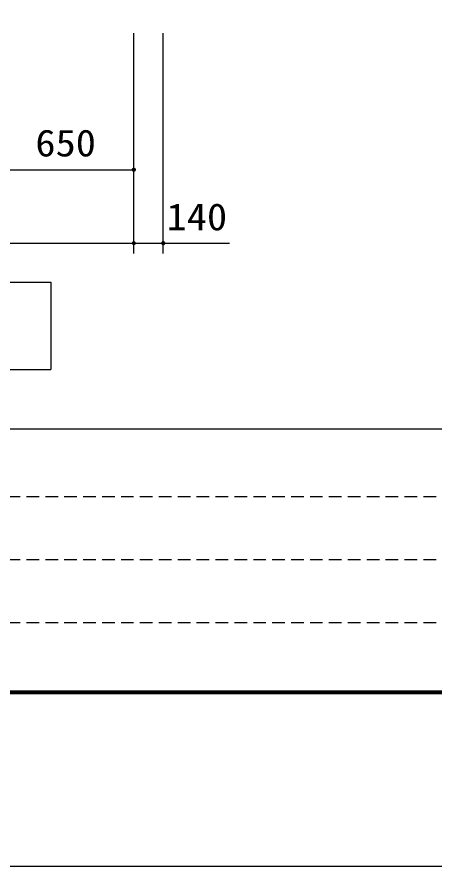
# Model space of a CAD drawing. Units: millimetres, scale not verified. Extents: x -14850 to 14850, y -10500 to 10500.
# Drawn here: x -6995 to -5005, y -10500 to -6452 of the extents above; entities that cross this region are included whole.
import ezdxf
from ezdxf.enums import TextEntityAlignment as Align

# ---------------------------------------------------------------- set-up
doc = ezdxf.new("R2010")
doc.units = ezdxf.units.MM
doc.header["$LTSCALE"] = 50
doc.linetypes.add('DASHED1', pattern=[1.8, 1.2, -0.6])
for name, color, linetype, lineweight in [('0-5_水管', 3, 'Continuous', 25), ('0-6_製作', 5, 'Continuous', 25), ('0-8_図面枠', 7, 'Continuous', 25), ('0-9_Axis_waku', 7, 'Continuous', 25)]:
    doc.layers.add(name, color=color, linetype=linetype, lineweight=lineweight)
doc.styles.add('ＭＳ ゴシック', font='')
doc.styles.get('ＭＳ ゴシック').set_extended_font_data('MS Gothic')

msp = doc.modelspace()

# ---------------------------------------------------------------- linework, layer by layer
at = {"layer": '0-5_水管'}
for p, q in [((-10168.07, -7716.77), (-6834.73, -7716.77)), ((-6834.73, -7716.77), (-6834.73, -8133.43))]:
    msp.add_line(p, q, dxfattribs=at)
msp.add_lwpolyline([(-10168.07, -7716.77), (-10168.07, -8133.43), (-6834.73, -8133.43)], dxfattribs=at)
at = {"layer": '0-6_製作', "color": 2}
for p, q in [((-6439.06, -7580.63), (-6439.06, -6529.23)), ((-6299.06, -7580.63), (-6299.06, -6529.23)), ((-7089.06, -7180.63), (-6439.06, -7180.63)), ((-10259.06, -7530.63), (-6439.06, -7530.63)), ((-6439.06, -7530.63), (-6299.06, -7530.63)), ((-6299.06, -7530.63), (-5982.97, -7530.63))]:
    msp.add_line(p, q, dxfattribs=at)
at = {"layer": '0-6_製作'}
for points in [[(-6449.04, -7180.01), (-6439.06, -7180.63), (-6449.06, -7180.63)], [(-6449.06, -7180.63), (-6439.06, -7190.63), (-6448.98, -7181.89)], [(-6449.06, -7180.63), (-6439.06, -7180.63), (-6439.06, -7190.63)], [(-6448.88, -7178.76), (-6439.06, -7180.63), (-6449.04, -7180.01)], [(-6448.98, -7181.89), (-6439.69, -7190.61), (-6448.75, -7183.12)], [(-6448.98, -7181.89), (-6439.06, -7190.63), (-6439.69, -7190.61)], [(-6448.57, -7177.54), (-6439.06, -7180.63), (-6448.88, -7178.76)], [(-6448.75, -7183.12), (-6440.94, -7190.46), (-6448.36, -7184.32)], [(-6448.75, -7183.12), (-6439.69, -7190.61), (-6440.94, -7190.46)], [(-6448.11, -7176.38), (-6439.06, -7180.63), (-6448.57, -7177.54)], [(-6448.36, -7184.32), (-6442.15, -7190.15), (-6447.83, -7185.45)], [(-6448.36, -7184.32), (-6440.94, -7190.46), (-6442.15, -7190.15)], [(-6447.51, -7175.28), (-6439.06, -7180.63), (-6448.11, -7176.38)], [(-6447.83, -7185.45), (-6443.32, -7189.68), (-6447.15, -7186.51)], [(-6447.83, -7185.45), (-6442.15, -7190.15), (-6443.32, -7189.68)], [(-6446.77, -7174.26), (-6439.06, -7180.63), (-6447.51, -7175.28)], [(-6447.15, -7186.51), (-6444.42, -7189.08), (-6446.35, -7187.48)], [(-6447.15, -7186.51), (-6443.32, -7189.68), (-6444.42, -7189.08)], [(-6445.91, -7173.34), (-6439.06, -7180.63), (-6446.77, -7174.26)], [(-6446.35, -7187.48), (-6444.42, -7189.08), (-6445.44, -7188.34)], [(-6445.91, -7173.34), (-6439.06, -7170.63), (-6439.06, -7180.63)], [(-6444.94, -7172.54), (-6439.06, -7170.63), (-6445.91, -7173.34)], [(-6443.88, -7171.87), (-6439.06, -7170.63), (-6444.94, -7172.54)], [(-6442.74, -7171.34), (-6439.06, -7170.63), (-6443.88, -7171.87)], [(-6441.55, -7170.95), (-6439.06, -7170.63), (-6442.74, -7171.34)], [(-6440.32, -7170.71), (-6439.06, -7170.63), (-6441.55, -7170.95)], [(-6439.06, -7170.63), (-6429.06, -7180.63), (-6439.06, -7180.63)], [(-6439.06, -7170.63), (-6429.14, -7179.38), (-6429.06, -7180.63)], [(-6438.43, -7170.65), (-6429.14, -7179.38), (-6439.06, -7170.63)], [(-6439.06, -7180.63), (-6437.81, -7190.56), (-6439.06, -7190.63)], [(-6439.06, -7180.63), (-6436.58, -7190.32), (-6437.81, -7190.56)], [(-6439.06, -7180.63), (-6435.38, -7189.93), (-6436.58, -7190.32)], [(-6439.06, -7180.63), (-6434.24, -7189.4), (-6435.38, -7189.93)], [(-6439.06, -7180.63), (-6433.18, -7188.72), (-6434.24, -7189.4)], [(-6439.06, -7180.63), (-6432.22, -7187.92), (-6433.18, -7188.72)], [(-6439.06, -7180.63), (-6431.36, -7187.01), (-6432.22, -7187.92)], [(-6429.06, -7180.63), (-6431.36, -7187.01), (-6439.06, -7180.63)], [(-6438.43, -7170.65), (-6429.38, -7178.15), (-6429.14, -7179.38)], [(-6437.19, -7170.81), (-6429.38, -7178.15), (-6438.43, -7170.65)], [(-6437.19, -7170.81), (-6429.76, -7176.95), (-6429.38, -7178.15)], [(-6435.97, -7171.12), (-6429.76, -7176.95), (-6437.19, -7170.81)], [(-6435.97, -7171.12), (-6430.3, -7175.82), (-6429.76, -7176.95)], [(-6434.8, -7171.59), (-6430.3, -7175.82), (-6435.97, -7171.12)], [(-6434.8, -7171.59), (-6430.97, -7174.76), (-6430.3, -7175.82)], [(-6433.7, -7172.19), (-6430.97, -7174.76), (-6434.8, -7171.59)], [(-6433.7, -7172.19), (-6431.77, -7173.79), (-6430.97, -7174.76)], [(-6432.69, -7172.93), (-6431.77, -7173.79), (-6433.7, -7172.19)], [(-6429.06, -7180.63), (-6430.62, -7185.99), (-6431.36, -7187.01)], [(-6429.06, -7180.63), (-6430.01, -7184.89), (-6430.62, -7185.99)], [(-6429.06, -7180.63), (-6429.55, -7183.72), (-6430.01, -7184.89)], [(-6429.06, -7180.63), (-6429.24, -7182.51), (-6429.55, -7183.72)], [(-6429.06, -7180.63), (-6429.08, -7181.26), (-6429.24, -7182.51)], [(-6448.88, -7528.76), (-6439.06, -7530.63), (-6449.04, -7530.01)], [(-6448.57, -7527.54), (-6439.06, -7530.63), (-6448.88, -7528.76)], [(-6448.11, -7526.38), (-6439.06, -7530.63), (-6448.57, -7527.54)], [(-6447.51, -7525.28), (-6439.06, -7530.63), (-6448.11, -7526.38)], [(-6446.77, -7524.26), (-6439.06, -7530.63), (-6447.51, -7525.28)], [(-6445.91, -7523.34), (-6439.06, -7530.63), (-6446.77, -7524.26)], [(-6445.91, -7523.34), (-6439.06, -7520.63), (-6439.06, -7530.63)], [(-6444.94, -7522.54), (-6439.06, -7520.63), (-6445.91, -7523.34)], [(-6443.88, -7521.87), (-6439.06, -7520.63), (-6444.94, -7522.54)], [(-6442.74, -7521.34), (-6439.06, -7520.63), (-6443.88, -7521.87)], [(-6441.55, -7520.95), (-6439.06, -7520.63), (-6442.74, -7521.34)], [(-6440.32, -7520.71), (-6439.06, -7520.63), (-6441.55, -7520.95)], [(-6439.06, -7520.63), (-6429.06, -7530.63), (-6439.06, -7530.63)], [(-6439.06, -7520.63), (-6429.14, -7529.38), (-6429.06, -7530.63)], [(-6439.06, -7520.63), (-6429.38, -7528.15), (-6429.14, -7529.38)], [(-6438.43, -7520.65), (-6429.38, -7528.15), (-6439.06, -7520.63)], [(-6437.19, -7520.81), (-6429.38, -7528.15), (-6438.43, -7520.65)], [(-6437.19, -7520.81), (-6429.76, -7526.95), (-6429.38, -7528.15)], [(-6435.97, -7521.12), (-6429.76, -7526.95), (-6437.19, -7520.81)], [(-6435.97, -7521.12), (-6430.3, -7525.82), (-6429.76, -7526.95)], [(-6434.8, -7521.59), (-6430.3, -7525.82), (-6435.97, -7521.12)], [(-6434.8, -7521.59), (-6430.97, -7524.76), (-6430.3, -7525.82)], [(-6433.7, -7522.19), (-6430.97, -7524.76), (-6434.8, -7521.59)], [(-6433.7, -7522.19), (-6431.77, -7523.79), (-6430.97, -7524.76)], [(-6432.69, -7522.93), (-6431.77, -7523.79), (-6433.7, -7522.19)], [(-6308.88, -7528.76), (-6299.06, -7530.63), (-6309.04, -7530.01)], [(-6308.57, -7527.54), (-6299.06, -7530.63), (-6308.88, -7528.76)], [(-6308.11, -7526.38), (-6299.06, -7530.63), (-6308.57, -7527.54)], [(-6307.5, -7525.28), (-6299.06, -7530.63), (-6308.11, -7526.38)], [(-6306.77, -7524.26), (-6299.06, -7530.63), (-6307.5, -7525.28)], [(-6305.91, -7523.34), (-6299.06, -7530.63), (-6306.77, -7524.26)], [(-6305.91, -7523.34), (-6299.06, -7520.63), (-6299.06, -7530.63)], [(-6304.94, -7522.54), (-6299.06, -7520.63), (-6305.91, -7523.34)], [(-6303.88, -7521.87), (-6299.06, -7520.63), (-6304.94, -7522.54)], [(-6302.74, -7521.34), (-6299.06, -7520.63), (-6303.88, -7521.87)], [(-6301.55, -7520.95), (-6299.06, -7520.63), (-6302.74, -7521.34)], [(-6300.32, -7520.71), (-6299.06, -7520.63), (-6301.55, -7520.95)], [(-6299.06, -7520.63), (-6289.06, -7530.63), (-6299.06, -7530.63)], [(-6299.06, -7520.63), (-6289.14, -7529.38), (-6289.06, -7530.63)], [(-6299.06, -7520.63), (-6289.38, -7528.15), (-6289.14, -7529.38)], [(-6298.43, -7520.65), (-6289.38, -7528.15), (-6299.06, -7520.63)], [(-6297.19, -7520.81), (-6289.38, -7528.15), (-6298.43, -7520.65)], [(-6297.19, -7520.81), (-6289.76, -7526.95), (-6289.38, -7528.15)], [(-6295.97, -7521.12), (-6289.76, -7526.95), (-6297.19, -7520.81)], [(-6295.97, -7521.12), (-6290.3, -7525.82), (-6289.76, -7526.95)], [(-6294.8, -7521.59), (-6290.3, -7525.82), (-6295.97, -7521.12)], [(-6294.8, -7521.59), (-6290.97, -7524.76), (-6290.3, -7525.82)], [(-6293.7, -7522.19), (-6290.97, -7524.76), (-6294.8, -7521.59)], [(-6293.7, -7522.19), (-6291.77, -7523.79), (-6290.97, -7524.76)], [(-6292.69, -7522.93), (-6291.77, -7523.79), (-6293.7, -7522.19)], [(-6449.04, -7530.01), (-6439.06, -7530.63), (-6449.06, -7530.63)], [(-6449.06, -7530.63), (-6439.06, -7530.63), (-6448.98, -7531.89)], [(-6448.98, -7531.89), (-6439.06, -7530.63), (-6439.06, -7540.63)], [(-6448.98, -7531.89), (-6439.69, -7540.61), (-6448.75, -7533.12)], [(-6448.98, -7531.89), (-6439.06, -7540.63), (-6439.69, -7540.61)], [(-6448.75, -7533.12), (-6440.94, -7540.46), (-6448.36, -7534.32)], [(-6448.75, -7533.12), (-6439.69, -7540.61), (-6440.94, -7540.46)], [(-6448.36, -7534.32), (-6442.15, -7540.15), (-6447.83, -7535.45)], [(-6448.36, -7534.32), (-6440.94, -7540.46), (-6442.15, -7540.15)], [(-6447.83, -7535.45), (-6443.32, -7539.68), (-6447.15, -7536.51)], [(-6447.83, -7535.45), (-6442.15, -7540.15), (-6443.32, -7539.68)], [(-6447.15, -7536.51), (-6444.42, -7539.08), (-6446.35, -7537.48)], [(-6447.15, -7536.51), (-6443.32, -7539.68), (-6444.42, -7539.08)], [(-6446.35, -7537.48), (-6444.42, -7539.08), (-6445.44, -7538.34)], [(-6439.06, -7530.63), (-6437.81, -7540.56), (-6439.06, -7540.63)], [(-6439.06, -7530.63), (-6436.58, -7540.32), (-6437.81, -7540.56)], [(-6439.06, -7530.63), (-6435.38, -7539.93), (-6436.58, -7540.32)], [(-6439.06, -7530.63), (-6434.24, -7539.4), (-6435.38, -7539.93)], [(-6439.06, -7530.63), (-6433.18, -7538.72), (-6434.24, -7539.4)], [(-6439.06, -7530.63), (-6432.22, -7537.92), (-6433.18, -7538.72)], [(-6439.06, -7530.63), (-6431.36, -7537.01), (-6432.22, -7537.92)], [(-6429.06, -7530.63), (-6431.36, -7537.01), (-6439.06, -7530.63)], [(-6429.06, -7530.63), (-6430.62, -7535.99), (-6431.36, -7537.01)], [(-6429.06, -7530.63), (-6430.01, -7534.89), (-6430.62, -7535.99)], [(-6429.06, -7530.63), (-6429.55, -7533.72), (-6430.01, -7534.89)], [(-6429.06, -7530.63), (-6429.24, -7532.51), (-6429.55, -7533.72)], [(-6429.06, -7530.63), (-6429.08, -7531.26), (-6429.24, -7532.51)], [(-6309.04, -7530.01), (-6299.06, -7530.63), (-6309.06, -7530.63)], [(-6309.06, -7530.63), (-6299.06, -7530.63), (-6308.98, -7531.89)], [(-6308.98, -7531.89), (-6299.06, -7530.63), (-6299.06, -7540.63)], [(-6308.98, -7531.89), (-6299.69, -7540.61), (-6308.75, -7533.12)], [(-6308.98, -7531.89), (-6299.06, -7540.63), (-6299.69, -7540.61)], [(-6308.75, -7533.12), (-6300.94, -7540.46), (-6308.36, -7534.32)], [(-6308.75, -7533.12), (-6299.69, -7540.61), (-6300.94, -7540.46)], [(-6308.36, -7534.32), (-6302.15, -7540.15), (-6307.82, -7535.45)], [(-6308.36, -7534.32), (-6300.94, -7540.46), (-6302.15, -7540.15)], [(-6307.82, -7535.45), (-6303.32, -7539.68), (-6307.15, -7536.51)], [(-6307.82, -7535.45), (-6302.15, -7540.15), (-6303.32, -7539.68)], [(-6307.15, -7536.51), (-6304.42, -7539.08), (-6306.35, -7537.48)], [(-6307.15, -7536.51), (-6303.32, -7539.68), (-6304.42, -7539.08)], [(-6306.35, -7537.48), (-6304.42, -7539.08), (-6305.44, -7538.34)], [(-6299.06, -7530.63), (-6297.81, -7540.56), (-6299.06, -7540.63)], [(-6299.06, -7530.63), (-6296.57, -7540.32), (-6297.81, -7540.56)], [(-6299.06, -7530.63), (-6295.38, -7539.93), (-6296.57, -7540.32)], [(-6299.06, -7530.63), (-6294.24, -7539.4), (-6295.38, -7539.93)], [(-6299.06, -7530.63), (-6293.18, -7538.72), (-6294.24, -7539.4)], [(-6299.06, -7530.63), (-6292.22, -7537.92), (-6293.18, -7538.72)], [(-6299.06, -7530.63), (-6291.36, -7537.01), (-6292.22, -7537.92)], [(-6289.06, -7530.63), (-6291.36, -7537.01), (-6299.06, -7530.63)], [(-6289.06, -7530.63), (-6290.62, -7535.99), (-6291.36, -7537.01)], [(-6289.06, -7530.63), (-6290.01, -7534.89), (-6290.62, -7535.99)], [(-6289.06, -7530.63), (-6289.55, -7533.72), (-6290.01, -7534.89)], [(-6289.06, -7530.63), (-6289.24, -7532.51), (-6289.55, -7533.72)], [(-6289.06, -7530.63), (-6289.08, -7531.26), (-6289.24, -7532.51)]]:
    msp.add_solid(points, dxfattribs=at)
at = {"layer": '0-8_図面枠'}
msp.add_lwpolyline([(-14850, -10500), (14850, -10500), (14850, 10500), (-14850, 10500)], close=True, dxfattribs=at)
at = {"layer": '0-9_Axis_waku'}
for p, q in [((-12950, -8415), (14000, -8415)), ((14009, -9674.01), (-12959, -9674.01)), ((14008, -9673.01), (-12958, -9673.01)), ((14007, -9672.01), (-12957, -9672.01)), ((14006, -9671.01), (-12956, -9671.01)), ((14005, -9670.01), (-12955, -9670.01)), ((14004, -9669.01), (-12954, -9669.01)), ((14003, -9668.01), (-12953, -9668.01)), ((14002, -9667.01), (-12952, -9667.01)), ((14001, -9666.01), (-12951, -9666.01)), ((-12950, -9665), (14000, -9665)), ((14014, -9679.01), (-12964, -9679.01)), ((14013, -9678.01), (-12963, -9678.01)), ((14012, -9677.01), (-12962, -9677.01)), ((14011, -9676.01), (-12961, -9676.01)), ((14010, -9675.01), (-12960, -9675.01))]:
    msp.add_line(p, q, dxfattribs=at)
at = {"layer": '0-9_Axis_waku', "linetype": 'DASHED1'}
for p, q in [((400, -8740), (-12950, -8740)), ((400, -9040), (-12950, -9040)), ((400, -9340), (-12950, -9340))]:
    msp.add_line(p, q, dxfattribs=at)

# ---------------------------------------------------------------- texts
at = {"layer": '0-6_製作', "color": 4, "style": 'ＭＳ ゴシック', "width": 1.1}
for s, p in [('650', (-6907.81, -7155.63)), ('140', (-6283.09, -7507.7))]:
    msp.add_text(s, height=128.4, dxfattribs=at).set_placement(p, align=Align.BOTTOM_LEFT)

doc.saveas('drawing.dxf')
